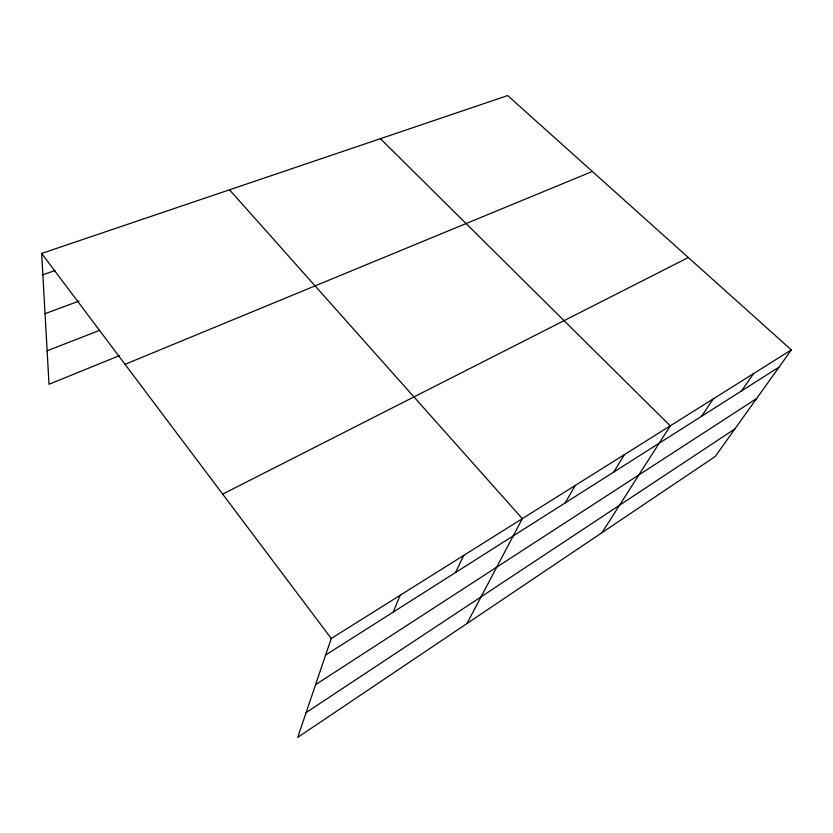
<?xml version="1.0" encoding="UTF-8"?>
<svg xmlns="http://www.w3.org/2000/svg" width="833" height="833" viewBox="0 0 833 833"><rect width="100%" height="100%" fill="white"/><g stroke="black" fill="none" stroke-linecap="round" stroke-linejoin="round"><path stroke-width="1.25" d="M791.35 349.902L331.253 638.495L297.683 737.424L715.203 456.505L791.35 349.902L507.672 95.576L41.65 253.44L49.012 384.273L119.702 355.514M393.207 612.109L400.194 595.262M455.536 572.531L463.679 555.434M466.949 623.542L522.333 518.636L229.512 189.799M565.253 502.861L575.155 485.514M613.775 472.051L624.344 454.662M601.957 532.693L670.253 425.861L380.41 138.684M701.636 416.25L713.215 398.903M741.537 390.916L753.501 373.642M306.107 712.6L734.904 428.912M315.582 684.684L756.572 398.58M325.651 655.009L779.074 367.082M222.671 494.125L688.318 257.522M125.044 364.323L592.325 171.463M47.127 350.787L99.564 330.368M45.044 313.666L79.02 301.088M42.847 274.796L54.988 270.548M41.65 253.44L331.253 638.495"/></g></svg>
